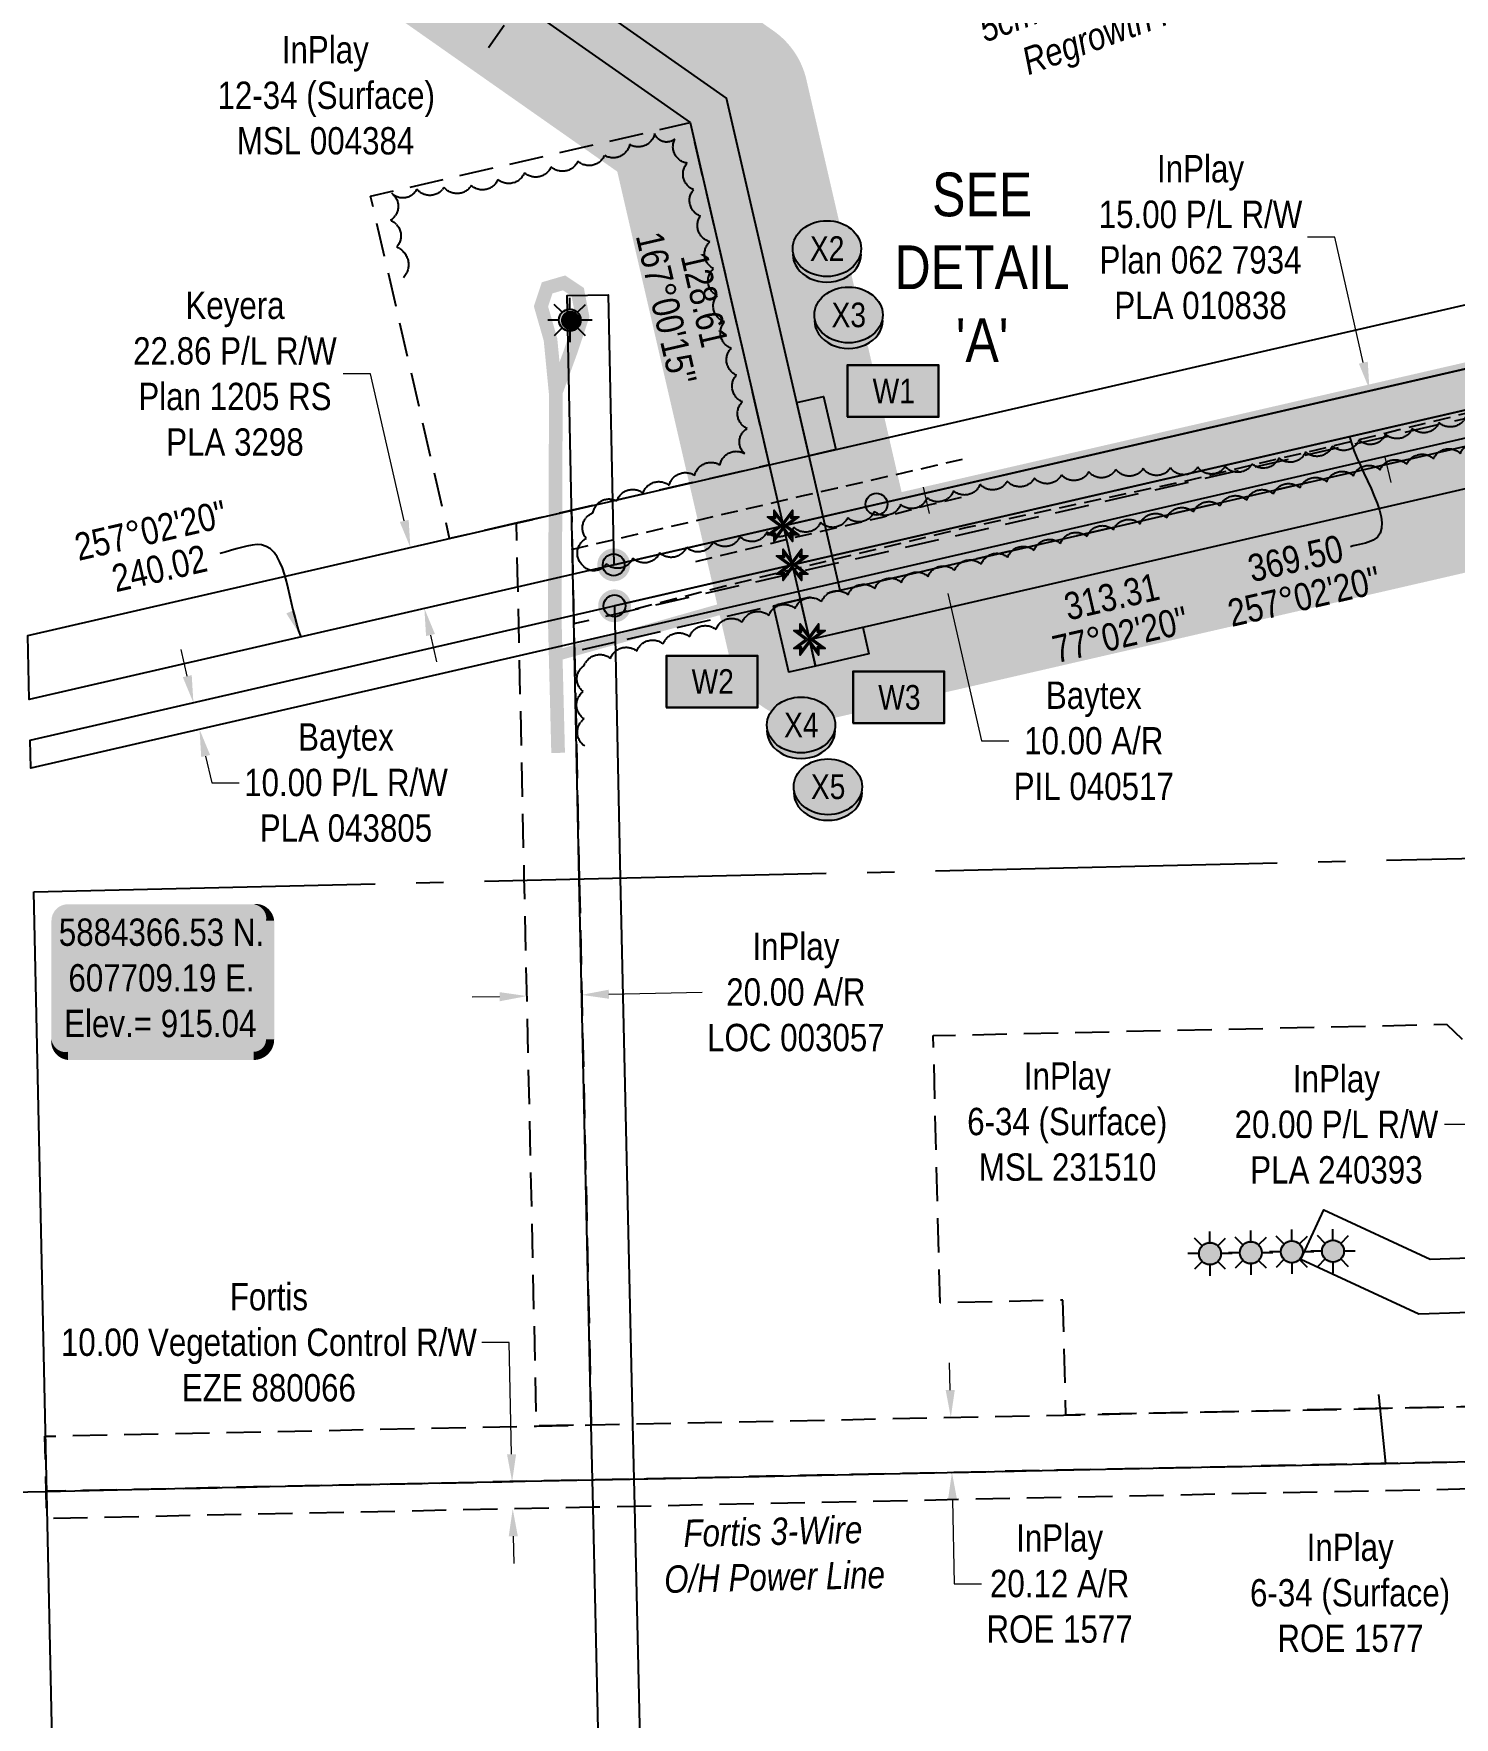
# Model space of a CAD drawing. Extents: x 605914 to 610440, y 5880595 to 5885290.
# Drawn here: x 607729 to 608249, y 5884065 to 5884681 of the extents above; entities that cross this region are included whole.
import ezdxf
from ezdxf.enums import TextEntityAlignment as Align

# ---------------------------------------------------------------- set-up
doc = ezdxf.new("R2010")
doc.units = 0
doc.header["$LTSCALE"] = 5
doc.header["$PDMODE"] = 34
doc.header["$PDSIZE"] = 0.03
for name, pattern in [('0', [1, 1, 0]), ('foc-ACCESSROAD', [3.75, 2.5, -1.25]), ('foc-FLOWLINE', [3.75, 2.5, -1.25]), ('foc-QUARTERLINE', [33, 25, -3, 2, -3]), ('UG_PIPE', [1.875, 1.25, -0.625])]:
    doc.linetypes.add(name, pattern=pattern)
doc.layers.get('Defpoints').update_dxf_attribs({"color": 9})
for name, color, linetype in [('AS-PIPE-UG', 44, 'UG_PIPE'), ('AS-POWER', 104, 'foc-POWER'), ('AS-ROADS', 254, 'Continuous'), ('AS-SYMBOL', 7, 'Continuous'), ('DETAIL-T', 7, 'Continuous'), ('F-AR', 190, 'foc-ACCESSROAD'), ('F-EZE', 190, 'foc-FLOWLINE'), ('F-RW', 190, 'Continuous'), ('F-WS', 190, 'foc-ACCESSROAD'), ('F-WS-S', 8, 'Continuous'), ('L-BD', 7, 'Continuous'), ('L-DETAIL-T', 3, 'Continuous'), ('L-MON', 1, 'Continuous'), ('L-QSEC', 8, 'foc-QUARTERLINE'), ('L-SEC', 7, 'Continuous'), ('P-BUFFER-H 30m', 51, 'Continuous'), ('P-CROSSINGS', 250, 'Continuous'), ('P-PROPOSED', 10, 'Continuous'), ('P-PROPOSED-H', 21, 'Continuous'), ('P-TEMP-H', 41, 'Continuous'), ('P-TEMP_WORKSPACE', 46, 'Continuous'), ('P-TXT', 4, 'Continuous'), ('T-BUSH', 110, '0'), ('T-BUSH-T', 110, 'Continuous')]:
    doc.layers.add(name, color=color, linetype=linetype)
for name, color, linetype, lineweight in [('F-AR-T', 190, 'Continuous', 9), ('F-EZE-T', 190, 'Continuous', 9), ('F-RW-T', 190, 'Continuous', 9), ('F-WS-T', 190, 'Continuous', 9)]:
    doc.layers.add(name, color=color, linetype=linetype, lineweight=lineweight)
doc.layers.add('P-100m WELL BORE BUFFER', color=7, linetype='Continuous', true_color=0xf5ffd6)
doc.styles.add('175L', font='ARIALN.TTF', dxfattribs={"height": 20})
doc.styles.add('80', font='ARIALN.TTF', dxfattribs={"height": 10})
doc.styles.add('80CG', font='ARIALN.TTF', dxfattribs={"height": 10})
doc.styles.add('80L', font='ARIALN.TTF', dxfattribs={"height": 10})
doc.styles.add('80LS', font='ARIALNI.TTF', dxfattribs={"height": 10})
doc.styles.add('Crossing', font='ARIALN.TTF', dxfattribs={"height": 10})
doc.styles.add('foc-LtypeFont', font='ARIALN.TTF', dxfattribs={"height": 7.35})
doc.linetypes.add('foc-POWER', pattern='A,6,-1,["P",foc-LtypeFont,S=0.2,R=0,X=-0.625,Y=-0.75],-1.24,4', length=12.24)
doc.linetypes.add('foc-POWER-NOLINE', pattern='A,0,-4,["P",foc-LtypeFont,S=0.2,R=0,X=-0.625,Y=-0.75],-8.24', length=12.24)
doc.dimstyles.new('Compass 5 000', dxfattribs={"dimscale": 5, "dimtxt": 9, "dimasz": 2, "dimexe": 0.2, "dimexo": 0.0625, "dimgap": 0.5, "dimtad": 0, "dimtih": 1, "dimtoh": 1, "dimzin": 0, "dimdsep": 46, "dimtxsty": '80CG', "dimcen": 0.1, "dimse1": 1, "dimse2": 1, "dimclrd": 256, "dimclrt": 256, "dimaunit": 1, "dimadec": 4, "dimazin": 0, "dimtfac": 0.06, "dimtofl": 0, "dimtmove": 0, "dimatfit": 1, "dimfxl": 0.2, "dimtolj": 1, "dimtzin": 0, "dimlwd": -1, "dimarcsym": 0})

# ---------------------------------------------------------------- blocks, each defined once
blk = doc.blocks.new('*D397')
at = {"layer": 'Defpoints', "color": 0, "transparency": 16777216}
for p in [(607909.75, 5884328.82), (607909.94, 5884320.72), (607929.91, 5884321.17)]:
    blk.add_point(p, dxfattribs=at)
at = {"layer": 'F-AR-T', "transparency": 16777216}
for p, q in [((607899.76, 5884328.6), (607889.76, 5884328.37)), ((607939.73, 5884329.5), (607973.83, 5884330.26))]:
    blk.add_line(p, q, dxfattribs=at)
for points in [[(607899.72, 5884330.26), (607899.79, 5884326.93), (607909.75, 5884328.82)], [(607939.69, 5884331.16), (607939.77, 5884327.83), (607929.73, 5884329.27)]]:
    blk.add_solid(points, dxfattribs=at)
at = {"layer": 'F-AR-T', "transparency": 16777216, "insert": (608008.13, 5884330.26), "char_height": 10, "attachment_point": 5, "style": '80CG'}
blk.add_mtext('\\A1;InPlay\\P20.00 A/R\\PLOC 003057', dxfattribs=at)
blk = doc.blocks.new('*D400')
at = {"layer": 'Defpoints', "color": 0, "transparency": 16777216}
for p in [(608178.91, 5884522.86), (608181.14, 5884513.11), (608061.49, 5884485.79)]:
    blk.add_point(p, dxfattribs=at)
at = {"layer": 'F-AR-T', "transparency": 16777216}
for p, q in [((608057.03, 5884505.3), (608054.81, 5884515.05)), ((608063.71, 5884476.04), (608076.02, 5884422.15)), ((608076.02, 5884422.15), (608086.02, 5884422.15))]:
    blk.add_line(p, q, dxfattribs=at)
for points in [[(608058.66, 5884505.67), (608055.41, 5884504.93), (608059.26, 5884495.55)], [(608065.34, 5884476.41), (608062.09, 5884475.67), (608061.49, 5884485.79)]]:
    blk.add_solid(points, dxfattribs=at)
at = {"layer": 'F-AR-T', "transparency": 16777216, "insert": (608117.11, 5884422.15), "char_height": 10, "attachment_point": 5, "style": '80CG'}
blk.add_mtext('\\A1;Baytex\\P10.00 A/R\\PPIL 040517', dxfattribs=at)
blk = doc.blocks.new('*D414')
at = {"layer": 'Defpoints', "color": 0, "transparency": 16777216}
for p in [(608075.13, 5884174.91), (608065.23, 5884154.57), (608075.55, 5884154.78)]:
    blk.add_point(p, dxfattribs=at)
at = {"layer": 'F-AR-T', "transparency": 16777216}
for p, q in [((608064.6, 5884184.69), (608064.39, 5884194.69)), ((608065.44, 5884144.57), (608066.08, 5884113.86)), ((608066.08, 5884113.86), (608076.08, 5884113.86))]:
    blk.add_line(p, q, dxfattribs=at)
for points in [[(608066.27, 5884184.73), (608062.94, 5884184.66), (608064.81, 5884174.7)], [(608067.1, 5884144.61), (608063.77, 5884144.54), (608065.23, 5884154.57)]]:
    blk.add_solid(points, dxfattribs=at)
at = {"layer": 'F-AR-T', "transparency": 16777216, "insert": (608104.61, 5884113.86), "char_height": 10, "attachment_point": 5, "style": '80CG'}
blk.add_mtext('\\A1;InPlay\\P20.12 A/R\\PROE 1577', dxfattribs=at)
blk = doc.blocks.new('GAS')
h = blk.add_hatch(color=255)
h.dxf.hatch_style = 1
edge = h.paths.add_edge_path()
edge.add_arc((0, 0), 0.9, 0, 360)
for p, q in [((0, 0.81), (0, 1.62)), ((-0.81, 0), (-1.62, 0)), ((-0.57, 0.57), (-1.14, 1.14)), ((0.57, 0.57), (1.14, 1.14)), ((1.62, 0), (0.81, 0)), ((-0.57, -0.57), (-1.14, -1.14)), ((0, -0.81), (0, -1.62)), ((1.14, -1.14), (0.57, -0.57))]:
    blk.add_line(p, q)
blk.add_circle((0, 0), 0.8)
blk = doc.blocks.new('*D434')
at = {"layer": 'Defpoints', "color": 0, "transparency": 16777216}
for p in [(608217.95, 5884550.8), (608124.51, 5884529.45), (608127.85, 5884514.84)]:
    blk.add_point(p, dxfattribs=at)
at = {"layer": 'F-RW-T', "transparency": 16777216}
for p, q in [((608205.25, 5884606.41), (608195.25, 5884606.41)), ((608215.72, 5884560.55), (608205.25, 5884606.41)), ((608223.52, 5884526.44), (608225.74, 5884516.69))]:
    blk.add_line(p, q, dxfattribs=at)
for points in [[(608217.35, 5884560.92), (608214.1, 5884560.18), (608217.95, 5884550.8)], [(608225.14, 5884526.81), (608221.89, 5884526.06), (608221.29, 5884536.18)]]:
    blk.add_solid(points, dxfattribs=at)
at = {"layer": 'F-RW-T', "transparency": 16777216, "insert": (608156.16, 5884606.41), "char_height": 10, "attachment_point": 5, "style": '80CG'}
blk.add_mtext('\\A1;InPlay\\P15.00 P/L R/W\\PPlan 062 7934\\PPLA 010838', dxfattribs=at)
blk = doc.blocks.new('fdia')
at = {"color": 255, "const_width": 1}
blk.add_lwpolyline([(-0.5, 0, 1), (0.5, 0, 1)], format="xyb", close=True, dxfattribs=at)
blk = doc.blocks.new('Fdiaa')
blk.add_blockref('fdia', (0, 0))
blk = doc.blocks.new('fdib')
at = {"color": 1, "const_width": 1.6}
blk.add_lwpolyline([(-0.4, 0, 1), (0.4, 0, 1)], format="xyb", close=True, dxfattribs=at)
at = {"color": 1}
blk.add_circle((0, 0), 0.8, dxfattribs=at)
blk = doc.blocks.new('Fdibb')
blk.add_blockref('fdib', (0, 0))
blk = doc.blocks.new('fdicc')
for name in ['Fdibb', 'Fdiaa']:
    blk.add_blockref(name, (0, 0))
blk = doc.blocks.new('FDI')
blk.add_blockref('fdicc', (0, 0))
blk = doc.blocks.new('STRIA')
blk.add_hatch(color=255).paths.add_polyline_path([(-0.04, 1.52), (-1.47, -0.87), (1.39, -0.87)])
blk = doc.blocks.new('STRIAA')
blk.add_blockref('STRIA', (0, 0))
blk = doc.blocks.new('STRIB')
at = {"color": 1}
blk.add_solid([(-1.12, -0.67), (-0.04, 1.13), (1.04, -0.67)], dxfattribs=at)
blk = doc.blocks.new('STRIBB')
blk.add_blockref('STRIB', (0, 0))
blk = doc.blocks.new('STRICC')
for name in ['STRIAA', 'STRIBB']:
    blk.add_blockref(name, (0, 0))
blk = doc.blocks.new('fdspike')
blk.add_blockref('STRICC', (0, 0))
blk = doc.blocks.new('RISER')
h = blk.add_hatch(color=255)
h.dxf.hatch_style = 1
edge = h.paths.add_edge_path()
edge.add_arc((0, 0), 0.7, 0, 360)
blk.add_hatch(color=13).paths.add_polyline_path([(0.58, -0.15), (-0.58, -0.15, 0.774597)])
at = {"color": 13}
blk.add_line((-0.58, -0.15), (0.58, -0.15), dxfattribs=at)
blk.add_circle((0, 0), 0.6, dxfattribs=at)
blk = doc.blocks.new('TEMP')
h = blk.add_hatch(color=255)
h.dxf.hatch_style = 1
h.paths.add_polyline_path([(0, 0.25), (-0.67, 1.15), (-0.67, 0.67), (-1.15, 0.67), (-0.25, 0), (-1.15, -0.67), (-0.67, -0.67), (-0.67, -1.15), (0, -0.25), (0.67, -1.15), (0.67, -0.67), (1.15, -0.67), (0.25, 0), (1.15, 0.67), (0.67, 0.67), (0.67, 1.15)])
h.paths.add_polyline_path([(0.57, 0.85), (0.57, 0.57), (0.85, 0.57), (0.08, 0), (0.85, -0.57), (0.57, -0.57), (0.57, -0.85), (0, -0.08), (-0.57, -0.85), (-0.57, -0.57), (-0.85, -0.57), (-0.08, 0), (-0.85, 0.57), (-0.57, 0.57), (-0.57, 0.85), (0, 0.08)], flags=16)
h = blk.add_hatch(color=1)
h.dxf.hatch_style = 1
h.paths.add_polyline_path([(0, 0.08), (-0.57, 0.85), (-0.57, 0.57), (-0.85, 0.57), (-0.08, 0), (-0.85, -0.57), (-0.57, -0.57), (-0.57, -0.85), (0, -0.08), (0.57, -0.85), (0.57, -0.57), (0.85, -0.57), (0.08, 0), (0.85, 0.57), (0.57, 0.57), (0.57, 0.85)])
at = {"color": 1}
for p, q in [((-0.08, 0), (0.08, 0)), ((0, 0.08), (0, -0.08))]:
    blk.add_line(p, q, dxfattribs=at)
at = {"color": 255, "flags": 128}
blk.add_lwpolyline([(-0.25, 0), (-1.15, 0.67), (-0.67, 0.67), (-0.67, 1.15), (0, 0.25), (0.67, 1.15), (0.67, 0.67), (1.15, 0.67), (0.25, 0), (1.15, -0.67), (0.67, -0.67), (0.67, -1.15), (0, -0.25), (-0.67, -1.15), (-0.67, -0.67), (-1.15, -0.67)], close=True, dxfattribs=at)
at = {"color": 1, "flags": 128}
blk.add_lwpolyline([(-0.08, 0), (-0.85, 0.57), (-0.57, 0.57), (-0.57, 0.85), (0, 0.08), (0.57, 0.85), (0.57, 0.57), (0.85, 0.57), (0.08, 0), (0.85, -0.57), (0.57, -0.57), (0.57, -0.85), (0, -0.08), (-0.57, -0.85), (-0.57, -0.57), (-0.85, -0.57)], close=True, dxfattribs=at)
blk = doc.blocks.new('*D464')
at = {"layer": 'Defpoints', "color": 0, "transparency": 16777216}
for p in [(607867.1, 5884492.91), (607797.18, 5884476.82), (607802.3, 5884454.55)]:
    blk.add_point(p, dxfattribs=at)
at = {"layer": 'F-RW-T', "transparency": 16777216}
for p, q in [((607852.47, 5884556.44), (607842.47, 5884556.44)), ((607864.85, 5884502.65), (607852.47, 5884556.44)), ((607874.46, 5884460.89), (607876.71, 5884451.15))]:
    blk.add_line(p, q, dxfattribs=at)
for points in [[(607866.48, 5884503.03), (607863.23, 5884502.28), (607867.1, 5884492.91)], [(607876.09, 5884461.27), (607872.84, 5884460.52), (607872.22, 5884470.64)]]:
    blk.add_solid(points, dxfattribs=at)
at = {"layer": 'F-RW-T', "transparency": 16777216, "insert": (607802.93, 5884556.44), "char_height": 10, "attachment_point": 5, "style": '80CG'}
blk.add_mtext('\\A1;Keyera\\P22.86 P/L R/W\\PPlan 1205 RS\\PPLA 3298', dxfattribs=at)
blk = doc.blocks.new('Temp_Area_Small_Pink')
at = {"true_color": 0xff8aff}
h = blk.add_hatch(color=211, dxfattribs=at)
h.dxf.hatch_style = 1
h.paths.add_polyline_path([(-16.83, -9.44), (16.33, -9.44), (16.33, 9.05), (-16.83, 9.05)])
at = {"color": 250}
for points in [[(-17.03, -9.64), (16.53, -9.64), (16.53, 9.25), (-17.03, 9.25)], [(-16.93, -9.54), (16.43, -9.54), (16.43, 9.15), (-16.93, 9.15)]]:
    blk.add_lwpolyline(points, close=True, dxfattribs=at)
at = {"color": 250, "style": '80L'}
blk.add_attdef('TEMPORARY', text='', height=9, dxfattribs=at).set_placement((0, -0.15), align=Align.MIDDLE_CENTER)
blk = doc.blocks.new('*D477')
at = {"layer": 'Defpoints', "color": 0, "transparency": 16777216}
for p in [(608309.56, 5884234.82), (608256.95, 5884233.17), (608310.19, 5884214.82)]:
    blk.add_point(p, dxfattribs=at)
at = {"layer": 'F-RW-T', "transparency": 16777216}
for p, q in [((608255.42, 5884281.86), (608245.42, 5884281.86)), ((608256.63, 5884243.16), (608255.42, 5884281.86)), ((608257.89, 5884203.17), (608258.2, 5884193.18))]:
    blk.add_line(p, q, dxfattribs=at)
for points in [[(608258.3, 5884243.21), (608254.97, 5884243.11), (608256.95, 5884233.17)], [(608259.55, 5884203.22), (608256.22, 5884203.12), (608257.57, 5884213.17)]]:
    blk.add_solid(points, dxfattribs=at)
at = {"layer": 'F-RW-T', "transparency": 16777216, "insert": (608205.88, 5884281.86), "char_height": 10, "attachment_point": 5, "style": '80CG'}
blk.add_mtext('\\A1;InPlay\\P20.00 P/L R/W\\PPLA 240393', dxfattribs=at)
blk = doc.blocks.new('xing2')
h = blk.add_hatch(color=50)
h.dxf.hatch_style = 1
edge = h.paths.add_edge_path()
edge.add_ellipse((0, 0), major_axis=(-12.5, 0), ratio=0.816297, start_angle=0, end_angle=360)
h = blk.add_hatch(color=250)
h.dxf.hatch_style = 1
edge = h.paths.add_edge_path()
edge.add_ellipse((0, -2.05), major_axis=(-12.5, 0), ratio=0.816297, start_angle=0, end_angle=180)
edge.add_line((12.5, -2.05), (12.5, 0))
edge.add_ellipse((0, 0), major_axis=(-12.5, 0), ratio=0.816297, start_angle=0, end_angle=180, ccw=False)
edge.add_line((-12.5, 0), (-12.5, -2.05))
at = {"color": 250}
blk.add_ellipse((0, 0), major_axis=(-12.5, 0), ratio=0.816297, dxfattribs=at)
blk.add_ellipse((0, -2.05), major_axis=(-12.5, 0), ratio=0.816297, start_param=0, end_param=3.141593, dxfattribs=at)
at = {"color": 250, "style": 'Crossing'}
blk.add_attdef('CROSSING', text='', height=9, dxfattribs=at).set_placement((0.09, 0.02), align=Align.MIDDLE_CENTER)
at = {"color": 250, "style": 'Crossing', "flags": 1}
for tag, p in [('OWNER', (0.09, -12.49)), ('DESCRIPTION', (0.09, -25.77)), ('LOCATION', (0.09, -39.3)), ('DWG_REF', (0.09, -52.84))]:
    blk.add_attdef(tag, text='', height=9, dxfattribs=at).set_placement(p, align=Align.MIDDLE_CENTER)
blk = doc.blocks.new('*D501')
at = {"layer": 'Defpoints', "color": 0, "transparency": 16777216}
for p in [(607915.79, 5884704.33), (607915.98, 5884704.2), (607907.37, 5884691.92)]:
    blk.add_point(p, dxfattribs=at)
at = {"layer": 'P-TXT', "transparency": 16777216}
for p, q in [((607921.53, 5884712.51), (607927.28, 5884720.7)), ((607927.28, 5884720.7), (607937.28, 5884720.7)), ((607901.44, 5884683.87), (607895.69, 5884675.68))]:
    blk.add_line(p, q, dxfattribs=at)
for points in [[(607920.17, 5884713.47), (607922.9, 5884711.56), (607915.79, 5884704.33)], [(607900.07, 5884684.82), (607902.8, 5884682.91), (607907.18, 5884692.05)]]:
    blk.add_solid(points, dxfattribs=at)
at = {"layer": 'P-TXT', "transparency": 16777216, "insert": (607953.22, 5884720.7), "char_height": 10, "attachment_point": 5, "style": '80CG'}
blk.add_mtext('\\A1;15.00', dxfattribs=at)
blk = doc.blocks.new('*D505')
at = {"layer": 'Defpoints', "color": 0, "transparency": 16777216}
for p in [(607786.61, 5884435.86), (607788.86, 5884426.12), (607789.97, 5884426.38)]:
    blk.add_point(p, dxfattribs=at)
at = {"layer": 'F-RW-T', "transparency": 16777216}
for p, q in [((607785.48, 5884445.87), (607783.24, 5884455.61)), ((607792.21, 5884416.63), (607794.45, 5884406.89)), ((607794.45, 5884406.89), (607804.45, 5884406.89))]:
    blk.add_line(p, q, dxfattribs=at)
for points in [[(607787.11, 5884446.24), (607783.86, 5884445.49), (607787.73, 5884436.12)], [(607793.84, 5884417.01), (607790.59, 5884416.26), (607789.97, 5884426.38)]]:
    blk.add_solid(points, dxfattribs=at)
at = {"layer": 'F-RW-T', "transparency": 16777216, "insert": (607843.54, 5884406.89), "char_height": 10, "attachment_point": 5, "style": '80CG'}
blk.add_mtext('\\A1;Baytex\\P10.00 P/L R/W\\PPLA 043805', dxfattribs=at)
blk = doc.blocks.new('*U511')
h = blk.add_hatch(color=254)
edge = h.paths.add_edge_path()
edge.add_line((-34, -28.5), (34, -28.5))
edge.add_arc((34, -22.5), 6, 270, 360)
edge.add_line((40, -22.5), (40, 21))
edge.add_arc((34, 21), 6, 0, 90)
edge.add_line((34, 27), (-34, 27))
edge.add_arc((-34, 21), 6, 90, 180)
edge.add_line((-40, 21), (-40, -22.5))
edge.add_arc((-34, -22.5), 6, 180, 270)
at = {"color": 1, "flags": 128}
blk.add_lwpolyline([(-34, -28.5, 3, 3, 0), (34, -28.5, 3, 3, 0.414214), (40, -22.5, 3, 3, 0), (40, 21, 3, 0, 0.414214), (34, 27, 0, 0, 0), (-34, 27, 0, 0, 0.414214), (-40, 21, 0, 0, 0), (-40, -22.5, 0, 3, 0.414214)], format="xyseb", close=True, dxfattribs=at)
blk.add_lwpolyline([(-37.03, -15.35, 0, 10, 0), (0, 0, 5, 5, 0)], format="xyseb", dxfattribs=at)
at = {"color": 1, "style": '80'}
blk.add_attdef('ENTER_TEXT_001', (-36.68, -4.99), '', height=10, dxfattribs=at)
blk = doc.blocks.new('*D519')
at = {"layer": 'Defpoints', "color": 0, "transparency": 16777216}
for p in [(607846.13, 5884150.01), (607904.54, 5884141.22), (607846.34, 5884140.01)]:
    blk.add_point(p, dxfattribs=at)
at = {"layer": 'F-EZE-T', "transparency": 16777216}
for p, q in [((607903.27, 5884202.13), (607893.27, 5884202.13)), ((607904.12, 5884161.22), (607903.27, 5884202.13)), ((607904.75, 5884131.22), (607904.95, 5884121.22))]:
    blk.add_line(p, q, dxfattribs=at)
for points in [[(607905.79, 5884161.25), (607902.46, 5884161.18), (607904.33, 5884151.22)], [(607906.41, 5884131.25), (607903.08, 5884131.18), (607904.54, 5884141.22)]]:
    blk.add_solid(points, dxfattribs=at)
at = {"layer": 'F-EZE-T', "transparency": 16777216, "insert": (607815.34, 5884202.13), "char_height": 10, "attachment_point": 5, "style": '80CG'}
blk.add_mtext('\\A1;Fortis\\P10.00 Vegetation Control R/W\\PEZE 880066', dxfattribs=at)

msp = doc.modelspace()

# ---------------------------------------------------------------- hatches: boundary and pattern name
at = {"layer": 'P-BUFFER-H 30m'}
h = msp.add_hatch(color=256, dxfattribs=at)
h.dxf.hatch_style = 1
edge = h.paths.add_edge_path()
edge.add_line((607719.745, 5884786.916), (607942.804, 5884630.43))
edge.add_line((607942.804, 5884630.43), (607983.862, 5884452.525))
edge.add_arc((608013.082, 5884459.269), 29.988, 192.995552, 282.961592)
edge.add_line((608019.809, 5884430.045), (608321.904, 5884499.575))
edge.add_line((608321.904, 5884499.575), (608362.729, 5884500.162))
edge.add_line((608362.729, 5884500.162), (608365.158, 5884330.982))
edge.add_arc((608395.143, 5884331.412), 29.988, 180.822557, 194.647936)
edge.add_line((608366.129, 5884323.829), (608389.373, 5884234.9))
edge.add_line((608389.373, 5884234.9), (608389.883, 5884210.703))
edge.add_arc((608419.864, 5884211.334), 29.988, 181.207228, 271.2423)
edge.add_line((608420.514, 5884181.353), (608916.907, 5884192.118))
edge.add_arc((608916.257, 5884222.099), 29.988, 271.2423, 312.846779)
edge.add_line((608936.65, 5884200.113), (609012.826, 5884270.768))
edge.add_line((609012.826, 5884270.768), (609110.054, 5884272.955))
edge.add_arc((609109.38, 5884302.935), 29.988, 271.288353, 361.287241)
edge.add_line((609139.36, 5884303.609), (609139.024, 5884318.599))
edge.add_arc((609109.043, 5884317.925), 29.988, 1.287241, 91.288353)
edge.add_line((609108.369, 5884347.906), (608994.076, 5884345.335))
edge.add_arc((608994.751, 5884315.355), 29.988, 91.288353, 132.846779)
edge.add_line((608974.358, 5884337.341), (608898.197, 5884266.7))
edge.add_line((608898.197, 5884266.7), (608461.028, 5884257.22))
edge.add_line((608461.028, 5884257.22), (608440.042, 5884337.511))
edge.add_line((608440.042, 5884337.511), (608437.045, 5884546.215))
edge.add_arc((608407.06, 5884545.785), 29.988, 0.822557, 90.822557)
edge.add_line((608406.63, 5884575.77), (608316.045, 5884574.469))
edge.add_arc((608316.475, 5884544.484), 29.988, 90.822557, 102.961592)
edge.add_line((608309.749, 5884573.708), (608046.803, 5884513.188))
edge.add_line((608046.803, 5884513.188), (608011.976, 5884664.093))
edge.add_arc((607982.756, 5884657.349), 29.988, 12.995552, 54.948623)
edge.add_line((607999.979, 5884681.898), (607735.698, 5884867.303))
edge.add_line((607735.698, 5884867.303), (607717.629, 5884879.979))
edge.add_line((607717.629, 5884879.979), (607719.745, 5884786.916))
at = {"layer": 'P-PROPOSED-H'}
h = msp.add_hatch(color=256, dxfattribs=at)
h.dxf.hatch_style = 1
h.paths.add_polyline_path([(607718.899, 5884824.141), (607969.439, 5884648.376), (608013.082, 5884459.269), (608318.285, 5884529.515), (608392.283, 5884530.577), (608395.143, 5884331.412), (608419.28, 5884239.064), (608419.864, 5884211.334), (608916.257, 5884222.099), (609000.776, 5884300.493), (609109.38, 5884302.935), (609109.043, 5884317.925), (608994.751, 5884315.355), (608910.237, 5884236.966), (608434.539, 5884226.65), (608434.233, 5884241.147), (608410.109, 5884333.445), (608407.06, 5884545.785), (608316.475, 5884544.484), (608024.323, 5884477.242), (607982.756, 5884657.349), (607718.475, 5884842.754)])
at = {"layer": 'P-TEMP-H'}
h = msp.add_hatch(color=256, dxfattribs=at)
h.dxf.hatch_style = 1
h.paths.add_polyline_path([(608022.7, 5884528.724), (608012.96, 5884526.476), (608008.464, 5884545.956), (608018.204, 5884548.203)])
h = msp.add_hatch(color=256, dxfattribs=at)
h.dxf.hatch_style = 1
h.paths.add_polyline_path([(607999.971, 5884471.634), (608009.712, 5884473.879), (608015.325, 5884449.527), (608005.584, 5884447.282)])
h = msp.add_hatch(color=256, dxfattribs=at)
h.dxf.hatch_style = 1
h.paths.add_polyline_path([(608015.325, 5884449.527), (608013.082, 5884459.269), (608032.565, 5884463.753), (608034.807, 5884454.011)])

# ---------------------------------------------------------------- linework, layer by layer
at = {"layer": 'AS-PIPE-UG', "flags": 128}
for points in [[(608293.246, 5884550.642), (608264.381, 5884544.687), (608213.231, 5884532.097), (608149.874, 5884516.997), (608070.211, 5884500.062), (607997.355, 5884482.532), (607957.026, 5884472.352), (607943.736, 5884468.907)], [(607926.071, 5884492.238), (607946.278, 5884496.901), (607978.873, 5884504.503), (608000.064, 5884509.359), (608011.348, 5884512.06), (608023.353, 5884514.755), (608059.423, 5884522.984), (608069.083, 5884525.268)], [(607971.484, 5884487.768), (607988.61, 5884491.895), (608007.164, 5884496.477), (608026.547, 5884500.974), (608039.193, 5884503.904), (608057.288, 5884508.607), (608071.362, 5884511.961)]]:
    msp.add_lwpolyline(points, dxfattribs=at)
at = {"layer": 'AS-POWER', "flags": 128}
msp.add_lwpolyline([(608223.894, 5884157.874), (608221.382, 5884183.042)], dxfattribs=at)
at = {"layer": 'AS-POWER', "linetype": 'foc-POWER-NOLINE', "flags": 128}
msp.add_lwpolyline([(607614.54, 5884144.966), (607699.142, 5884146.851), (607713.754, 5884147.173), (607733.858, 5884147.617), (607780.956, 5884148.658), (607855.985, 5884150.216), (607915.074, 5884151.444), (607960.464, 5884152.387), (608057.639, 5884154.411), (608150.404, 5884156.343), (608223.894, 5884157.874), (608255.434, 5884158.531)], dxfattribs=at)
at = {"layer": 'AS-ROADS', "flags": 128}
for points, const_width in [([(607920.493, 5884550.186), (607925.804, 5884564.79), (607930.039, 5884577.422), (607928.315, 5884586.395), (607923.327, 5884589.723), (607917.151, 5884587.917), (607914.879, 5884581.123), (607918.362, 5884569.005), (607920.287, 5884549.168), (607920.216, 5884510.269), (607919.907, 5884467.133), (607921.157, 5884417.786)], 4.998), ([(608281.692, 5884541.584), (608267.237, 5884538.247), (608219.34, 5884527.511), (608168.986, 5884516.095), (608119.975, 5884504.407), (608073.545, 5884492.745), (608027.109, 5884481.776), (607985.718, 5884471.811), (607920.371, 5884453.328)], 3.998)]:
    msp.add_lwpolyline(points, dxfattribs=dict(at, const_width=const_width))
at = {"layer": 'F-AR', "flags": 128}
msp.add_lwpolyline([(607928.895, 5884371.628), (607933.28, 5884171.958), (607913.286, 5884171.541), (607908.781, 5884372.189), (607906.986, 5884454.657), (607906.765, 5884464.826), (607906.443, 5884479.62), (607905.944, 5884501.847), (607926.08, 5884506.481), (607928.895, 5884371.628)], close=True, dxfattribs=at)
at = {"layer": 'F-EZE', "flags": 128}
msp.add_lwpolyline([(608282.37, 5884159.094), (608282.62, 5884149.091), (608267.623, 5884148.779), (607949.109, 5884142.143), (607933.96, 5884141.828), (607734.08, 5884137.676), (607733.856, 5884147.679), (607933.735, 5884151.831), (607948.881, 5884152.146), (608267.372, 5884158.78), (608282.37, 5884159.094)], close=True, dxfattribs=at)
at = {"layer": 'F-RW'}
for points in [[(608627.587, 5884644.478), (607727.692, 5884437.376), (607727.162, 5884460.702), (608627.058, 5884667.804)], [(607940.808, 5883838.423), (607933.96, 5884141.829), (607933.735, 5884151.831), (607933.28, 5884171.958), (607928.895, 5884371.628), (607924.44, 5884585.051), (607939.431, 5884585.371), (607941.493, 5884486.58), (608528.122, 5884621.587), (608627.59, 5884644.361)], [(608628.59, 5884600.294), (608612.502, 5884615.218), (608606.6, 5884613.87), (608528.693, 5884596.406), (608381.826, 5884562.603), (607728.265, 5884412.178), (607728.033, 5884422.382), (608366.733, 5884569.386), (608381.679, 5884572.826), (608528.462, 5884606.61), (608621.334, 5884627.495), (608628.116, 5884621.204)], [(608621.334, 5884627.495), (608528.462, 5884606.61), (607941.806, 5884471.584), (607943.885, 5884371.977), (607948.423, 5884172.271), (607948.881, 5884152.146), (607949.109, 5884142.144), (607957.242, 5883784.676)]]:
    msp.add_lwpolyline(points, dxfattribs=at)
msp.add_lwpolyline([(609109.38, 5884302.935), (609109.829, 5884282.948), (609008.809, 5884280.676), (608924.284, 5884202.276), (608395.35, 5884190.806), (608388.145, 5884190.65), (608356.594, 5884216.274), (608280.999, 5884213.901), (608266.002, 5884213.431), (608236.08, 5884212.492), (608192.86, 5884232.415), (608201.233, 5884250.578), (608240.146, 5884232.641), (608265.501, 5884233.436), (608280.499, 5884233.906), (608363.437, 5884236.509), (608392.406, 5884212.914), (608394.944, 5884210.794), (608916.257, 5884222.099), (609000.776, 5884300.493), (609109.38, 5884302.935)], close=True, dxfattribs=at)
at = {"layer": 'F-WS', "flags": 128}
for points in [[(607906.228, 5884501.912), (607881.452, 5884496.21), (607852.55, 5884621.442), (607969.439, 5884648.376), (607998.348, 5884523.113), (607906.228, 5884501.912)], [(607942.083, 5884458.313), (607927.157, 5884454.878), (607926.944, 5884465.086), (607941.87, 5884468.522), (608294.751, 5884549.741), (608294.078, 5884552.664), (608313.561, 5884557.148), (608316.475, 5884544.484), (607942.083, 5884458.313)], [(608266.002, 5884213.431), (608266.868, 5884178.906), (608106.915, 5884175.572), (608105.838, 5884217.581), (608060.859, 5884216.597), (608058.4, 5884314.387), (608246.15, 5884318.491), (608295.651, 5884271.713), (608265.344, 5884239.714), (608265.501, 5884233.436), (608266.002, 5884213.431)], [(608395.512, 5884180.811), (608938.325, 5884192.591), (609111.775, 5884196.344), (609342.68, 5884201.351), (609343.078, 5884184.051), (609112.172, 5884178.667), (609092.187, 5884178.131), (608538.485, 5884165.096), (608413.138, 5884162.143), (608408.68, 5884162.038), (608403.136, 5884161.907), (608395.914, 5884161.731), (608396.666, 5884126.065), (608344.71, 5884125.751), (608345.942, 5884076.43), (608350.773, 5883882.902), (608351.424, 5883856.852), (608352.875, 5883798.72), (608353.252, 5883783.632), (608353.778, 5883762.567), (608358.113, 5883588.927), (608358.36, 5883579.023), (608348.296, 5883578.813), (608348.049, 5883588.715), (608346.691, 5883643.134), (608343.911, 5883754.46), (608343.697, 5883763.077), (608343.16, 5883784.545), (608342.784, 5883799.633), (608340.692, 5883883.416), (608337.294, 5884019.483), (608334.648, 5884125.499), (608332.577, 5884125.452), (608314.964, 5884124.946), (608293.035, 5884124.562), (608283.239, 5884124.341), (608282.62, 5884149.091), (608282.37, 5884159.094), (608267.372, 5884158.78), (607948.881, 5884152.146), (607933.735, 5884151.831), (607733.856, 5884147.679), (607733.405, 5884167.804), (607913.286, 5884171.541), (607933.28, 5884171.958), (607948.423, 5884172.271), (608266.868, 5884178.905), (608281.867, 5884179.218), (608280.999, 5884213.901), (608280.499, 5884233.906), (608363.437, 5884236.509), (608391.795, 5884237.399), (608393.845, 5884237.555), (608394.358, 5884235.594), (608394.564, 5884225.783), (608395.512, 5884180.811)]]:
    msp.add_lwpolyline(points, close=True, dxfattribs=at)
at = {"layer": 'L-QSEC'}
msp.add_line((607729.293, 5884366.99), (608498.738, 5884384.871), dxfattribs=at)
at = {"layer": 'L-SEC'}
msp.add_line((607746.919, 5883564.059), (607729.293, 5884366.989), dxfattribs=at)
at = {"layer": 'P-PROPOSED', "flags": 128}
msp.add_lwpolyline([(607718.899, 5884824.141), (607969.439, 5884648.376), (608013.082, 5884459.269), (608318.285, 5884529.515), (608392.283, 5884530.577), (608395.143, 5884331.412), (608419.28, 5884239.064), (608419.864, 5884211.334), (608916.257, 5884222.099), (609000.776, 5884300.493), (609109.38, 5884302.935), (609109.043, 5884317.925), (608994.751, 5884315.355), (608910.237, 5884236.966), (608434.539, 5884226.65), (608434.233, 5884241.147), (608410.109, 5884333.445), (608407.06, 5884545.785), (608316.475, 5884544.484), (608024.323, 5884477.242), (607982.756, 5884657.349), (607718.475, 5884842.754)], close=True, dxfattribs=at)
at = {"layer": 'P-TEMP_WORKSPACE'}
for points in [[(608022.7, 5884528.724), (608012.96, 5884526.476), (608008.464, 5884545.956), (608018.204, 5884548.203)], [(607999.971, 5884471.634), (608009.712, 5884473.879), (608015.325, 5884449.527), (608005.584, 5884447.282)], [(608015.325, 5884449.527), (608013.082, 5884459.269), (608032.565, 5884463.753), (608034.807, 5884454.011)]]:
    msp.add_lwpolyline(points, close=True, dxfattribs=at)
at = {"layer": 'T-BUSH', "flags": 128}
msp.add_lwpolyline([(607930.952, 5884420.219, -0.5205671), (607930.647, 5884430.21, -0.5205671), (607930.342, 5884440.201, -0.5205671), (607930.678, 5884449.719, -0.5205671), (607940.318, 5884452.363, -0.5205671), (607949.958, 5884455.007, -0.5205671), (607959.598, 5884457.652, -0.5205671), (607969.238, 5884460.296, -0.5205671), (607978.878, 5884462.94, -0.5205671), (607988.518, 5884465.584, -0.5205671), (607998.192, 5884468.1, -0.5205671), (608007.866, 5884470.615, -0.5205671), (608017.54, 5884473.131, -0.5205671), (608027.215, 5884475.647, -0.5205671), (608036.947, 5884477.924, -0.5205671), (608046.694, 5884480.141, -0.5205671), (608056.441, 5884482.359, -0.5205671), (608066.188, 5884484.577, -0.5205671), (608075.932, 5884486.806, -0.5205671), (608085.599, 5884489.351, -0.5205671), (608095.265, 5884491.896, -0.5205671), (608104.932, 5884494.441, -0.5205671), (608114.599, 5884496.986, -0.5205671), (608124.291, 5884499.423, -0.5205671), (608134.048, 5884501.595, -0.5205671), (608143.806, 5884503.767, -0.5205671), (608153.563, 5884505.939, -0.5205671), (608163.32, 5884508.111, -0.5205671), (608173.075, 5884510.295, -0.5205671), (608182.821, 5884512.515, -0.5205671), (608192.567, 5884514.735, -0.5205671), (608202.314, 5884516.955, -0.5205671), (608212.06, 5884519.175, -0.5205671), (608221.812, 5884521.368, -0.5205671), (608231.606, 5884523.368, -0.5205671), (608241.4, 5884525.367, -0.5205671), (608251.194, 5884527.366, -0.5205671), (608260.988, 5884529.365, -0.5205671), (608270.809, 5884531.162, -0.5205671), (608280.704, 5884532.583, -0.5205671), (608290.598, 5884534.004, -0.5205671), (608300.493, 5884535.425, -0.5205671), (608308.511, 5884540.851, -0.5205671), (608315.936, 5884547.544, -0.5205671), (608313.754, 5884556.846, -0.5205671), (608308.516, 5884564.463, -0.5205671), (608299.539, 5884568.859, -0.5205671), (608289.849, 5884567.155, -0.5205671), (608280.1, 5884564.944, -0.5205671), (608277.13, 5884556.134, -0.5205671), (608270.666, 5884548.733, -0.5205671), (608262.936, 5884542.89, -0.5205671), (608253.171, 5884540.755, -0.5205671), (608243.406, 5884538.62, -0.5205671), (608233.64, 5884536.486, -0.5205671), (608223.875, 5884534.351, -0.5205671), (608214.113, 5884532.201, -0.5205671), (608204.354, 5884530.035, -0.5205671), (608194.596, 5884527.869, -0.5205671), (608184.837, 5884525.704, -0.5205671), (608175.078, 5884523.538, -0.5205671), (608165.178, 5884522.531, -0.5205671), (608155.185, 5884522.275, -0.5205671), (608145.192, 5884522.02, -0.5205671), (608135.2, 5884521.764, -0.5205671), (608125.207, 5884521.508, -0.5205671), (608115.26, 5884520.593, -0.5205671), (608105.329, 5884519.457, -0.5205671), (608095.398, 5884518.32, -0.5205671), (608085.467, 5884517.184, -0.5205671), (608075.535, 5884516.048, -0.5205671), (608065.846, 5884513.604, -0.5205671), (608056.166, 5884511.112, -0.5205671), (608046.485, 5884508.62, -0.5205671), (608036.805, 5884506.128, -0.5205671), (608027.087, 5884503.81, -0.5205671), (608017.243, 5884502.073, -0.5205671), (608007.399, 5884500.337, -0.5205671), (607997.555, 5884498.601, -0.5205671), (607987.711, 5884496.865, -0.5205671), (607977.893, 5884494.986, -0.5205671), (607968.1, 5884492.985, -0.5205671), (607958.306, 5884490.984, -0.5205671), (607948.513, 5884488.983, -0.5205671), (607938.719, 5884486.982, -0.5205671), (607930.17, 5884486.319, -0.5205671), (607931.461, 5884496.231, -0.5205671), (607933.911, 5884505.575, -0.5205671), (607942.65, 5884509.958, -0.5205671), (607952.212, 5884512.863, -0.5205671), (607961.801, 5884515.681, -0.5205671), (607971.122, 5884519.29, -0.5205671), (607980.362, 5884523.093, -0.5205671), (607989.442, 5884527.274, -0.5205671), (607990.329, 5884536.42, -0.5205671), (607988.552, 5884546.228, -0.5205671), (607986.384, 5884555.986, -0.5205671), (607984.453, 5884565.794, -0.5205671), (607982.013, 5884575.479, -0.5205671), (607979.279, 5884585.094, -0.5205671), (607977.967, 5884594.955, -0.5205671), (607976.702, 5884604.799, -0.5205671), (607973.187, 5884614.157, -0.5205671), (607970.707, 5884623.832, -0.5205671), (607968.368, 5884633.55, -0.5205671), (607963.867, 5884642.318, -0.5205671), (607956.462, 5884644.358, -0.5205671), (607947.298, 5884640.366, -0.5205671), (607938.134, 5884636.374, -0.5205671), (607928.364, 5884634.262, -0.5205671), (607918.592, 5884632.159, -0.5205671), (607908.825, 5884630.036, -0.5205671), (607899.142, 5884627.554, -0.5205671), (607889.416, 5884625.34, -0.5205671), (607879.442, 5884624.675, -0.5205671), (607869.468, 5884624.01, -0.5205671), (607860.297, 5884622.489, -0.5205671), (607859.857, 5884612.617, -0.5205671), (607862.05, 5884602.864, -0.5205671), (607864.584, 5884591.592, -0.5205671)], format="xyb", dxfattribs=at)

# ---------------------------------------------------------------- block references
at = {"layer": 'AS-SYMBOL', "xscale": 4.999999999999987, "yscale": 4.999999999999987, "zscale": 4.999999999999987}
msp.add_blockref('RISER', (607925.707, 5884575.986), dxfattribs=at)
at = {"layer": 'DETAIL-T'}
ref = msp.add_blockref('*U511', (607775.792, 5884335.434), dxfattribs=dict(at, xscale=0.99960113, yscale=0.99960113, zscale=0.99960113))
ref.add_attrib('ENTER_TEXT_001', '5884366.53 N.', (607738.487, 5884347.202), dxfattribs={"layer": '0', "color": 1, "height": 9.99601, "style": '80'})
ref.add_attrib('ENTER_TEXT_002', '607709.19 E.', (607742.009, 5884330.501), dxfattribs={"layer": '0', "color": 1, "height": 9.99601, "style": '80'})
ref.add_attrib('ENTER_TEXT_003', 'Elev.= 915.04', (607740.441, 5884313.8), dxfattribs={"layer": '0', "color": 1, "height": 9.99601, "style": '80'})
at = {"layer": 'F-WS-S', "color": 3, "xscale": 4.999999999999928, "yscale": 4.999999999999928, "zscale": 4.999999999999928}
for p in [(607925.447, 5884576.106), (608159.615, 5884234.608), (608174.546, 5884234.945), (608189.543, 5884235.283), (608204.61, 5884235.512)]:
    msp.add_blockref('GAS', p, dxfattribs=at)
at = {"layer": 'L-MON', "xscale": 4.999999999999987, "yscale": 4.999999999999987, "zscale": 4.999999999999987}
for name, p in [('fdspike', (607969.439, 5884648.376)), ('fdspike', (607998.342, 5884523.139)), ('TEMP', (608003.487, 5884500.847)), ('FDI', (607941.493, 5884486.58)), ('TEMP', (608006.788, 5884486.541)), ('FDI', (607941.806, 5884471.584)), ('TEMP', (608013.082, 5884459.269))]:
    msp.add_blockref(name, p, dxfattribs=at)
at = {"layer": 'L-MON', "color": 3, "xscale": 4.998005649999997, "yscale": 4.998005649999997, "zscale": 4.998005649999997}
msp.add_blockref('FDI', (608037.603, 5884508.75), dxfattribs=at)
at = {"layer": 'P-100m WELL BORE BUFFER', "xscale": 0.99960113, "yscale": 0.99960113, "zscale": 0.99960113}
for p, values in [((608043.938, 5884550.32), {'TEMPORARY': 'W1'}), ((607977.718, 5884444.062), {'TEMPORARY': 'W2'}), ((608045.996, 5884438.259), {'TEMPORARY': 'W3'})]:
    msp.add_blockref('Temp_Area_Small_Pink', p, dxfattribs=at).add_auto_attribs(values)
at = {"layer": 'P-CROSSINGS', "xscale": 0.99960113, "yscale": 0.99960113, "zscale": 0.99960113}
for p, values in [((608019.485, 5884602.261), {'CROSSING': 'X2'}), ((608027.398, 5884577.994), {'CROSSING': 'X3'}), ((608010.026, 5884428.002), {'CROSSING': 'X4'}), ((608019.849, 5884405.377), {'CROSSING': 'X5'})]:
    msp.add_blockref('xing2', p, dxfattribs=at).add_auto_attribs(values)

# ---------------------------------------------------------------- texts
at = {"layer": 'AS-POWER', "insert": (607958.909, 5884137.097), "char_height": 9.98865, "attachment_point": 1, "rotation": 1.269087, "style": '80L'}
msp.add_mtext_dynamic_manual_height_columns('\\pi7.9707;{\\fArial Narrow|b0|i1|c0|p34;Fortis 3-Wire\\P\\pi0.57459;O/H Power Line}', width=80.5814, gutter_width=49.993, heights=[0], dxfattribs=at)
at = {"layer": 'F-WS-T', "char_height": 9.99597, "attachment_point": 1, "style": '175L'}
for s, width, insert in [('\\pi24.164;InPlay\\P\\pi0.66381;12-34 (Surface)\\P\\pi7.721;MSL 004384', 78.96344, (607795.886, 5884680.027)), ('\\pi24.164;InPlay\\P\\pi3.439;6-34 (Surface)\\P\\pi7.721;MSL 231510', 78.96344, (608067.365, 5884304.598)), ('\\pi20.98;InPlay\\P\\pi0.25469;6-34 (Surface)\\P\\pi10.275;ROE 1577', 72.59491, (608174.017, 5884132.202))]:
    msp.add_mtext_dynamic_manual_height_columns(s, width=width, gutter_width=99.96, heights=[0], dxfattribs=dict(at, insert=insert))
at = {"layer": 'L-BD', "style": '80L'}
for s, height, rotation, p in [("167°00'15''", 9.99601, 282.9956, (607960.761, 5884580.406)), ('257°02\'20"', 9.996, 12.9619, (607772.089, 5884499.205)), ('240.02', 9.996, 12.9619, (607775.284, 5884485.323)), ('369.50', 9.996, 12.9616, (608190.915, 5884488.955)), ("257°02'20''", 9.99601, 12.9616, (608194.11, 5884475.073)), ('313.31', 9.996, 12.9616, (608123.654, 5884474.974)), ("77°02'20''", 9.996, 12.9616, (608126.849, 5884461.092))]:
    msp.add_text(s, height=height, rotation=rotation, dxfattribs=at).set_placement(p, align=Align.MIDDLE)
at = {"layer": 'L-BD', "insert": (607974.641, 5884583.609), "char_height": 9.996, "width": 17.82268, "attachment_point": 5, "rotation": 282.9956, "style": '80L', "bg_fill": 1, "box_fill_scale": 1.15, "bg_fill_color": 51, "bg_fill_transparency": 0}
msp.add_mtext('128.61', dxfattribs=at)
at = {"layer": 'L-DETAIL-T', "insert": (608076.273, 5884595.429), "char_height": 15.9872, "width": 63.58537, "attachment_point": 5, "style": '80CG'}
msp.add_mtext("SEE DETAIL\\P'A'", dxfattribs=at)
at = {"layer": 'T-BUSH-T', "insert": (608124.15, 5884705.261), "char_height": 9.99202, "width": 106.81556, "attachment_point": 2, "rotation": 20, "style": '80LS'}
msp.add_mtext('5cm Old Burn Pine & Regrowth Poplar', dxfattribs=at)

# ---------------------------------------------------------------- dimensions: what is measured, and where the dimension line sits
at = {"layer": 'F-AR-T'}
for base, p1, p2, angle, text, picture, middle in [((608061.486, 5884485.792), (608178.91, 5884522.862), (608181.137, 5884513.107), 282.859431, 'Baytex\\P10.00 A/R\\PPIL 040517', '*D400', (608117.107, 5884422.146)), ((607909.754, 5884328.823), (607929.914, 5884321.17), (607909.936, 5884320.721), 181.286293, 'InPlay\\P20.00 A/R\\PLOC 003057', '*D397', (608008.128, 5884330.261)), ((608065.229, 5884154.57), (608075.129, 5884174.911), (608075.548, 5884154.785), 271.19333, 'InPlay\\P20.12 A/R\\PROE 1577', '*D414', (608104.611, 5884113.856))]:
    dim = msp.add_linear_dim(base=base, p1=p1, p2=p2, angle=angle, text=text, dimstyle='Compass 5 000', dxfattribs=at)
    dim.commit()
    dim.dimension.update_dxf_attribs({"geometry": picture, "text_midpoint": middle, "dimtype": 161})
at = {"layer": 'F-EZE-T'}
dim = msp.add_linear_dim(base=(607904.539, 5884141.217), p1=(607846.131, 5884150.011), p2=(607846.339, 5884140.008), angle=271.189999, text='Fortis\\P10.00 Vegetation Control R/W\\PEZE 880066', dimstyle='Compass 5 000', dxfattribs=at)
dim.commit()
dim.dimension.update_dxf_attribs({"geometry": '*D519', "text_midpoint": (607815.341, 5884202.126), "dimtype": 161})
at = {"layer": 'F-RW-T', "color": 2}
dim = msp.add_linear_dim(base=(608217.952, 5884550.799), p1=(608127.85, 5884514.837), p2=(608124.511, 5884529.452), angle=102.868508, text='InPlay\\P15.00 P/L R/W\\PPlan 062 7934\\PPLA 010838', dimstyle='Compass 5 000', dxfattribs=at)
dim.commit()
dim.dimension.update_dxf_attribs({"geometry": '*D434', "text_midpoint": (608156.162, 5884606.408), "dimtype": 161})
at = {"layer": 'F-RW-T'}
for base, p1, p2, angle, text, picture, middle in [((607867.095, 5884492.906), (607802.305, 5884454.547), (607797.18, 5884476.816), 102.960392, 'Keyera\\P22.86 P/L R/W\\PPlan 1205 RS\\PPLA 3298', '*D464', (607802.933, 5884556.442)), ((608256.946, 5884233.167), (608310.192, 5884214.818), (608309.565, 5884234.818), 91.797288, 'InPlay\\P20.00 P/L R/W\\PPLA 240393', '*D477', (608205.878, 5884281.855))]:
    dim = msp.add_linear_dim(base=base, p1=p1, p2=p2, angle=angle, text=text, dimstyle='Compass 5 000', dxfattribs=at)
    dim.commit()
    dim.dimension.update_dxf_attribs({"geometry": picture, "text_midpoint": middle, "dimtype": 161})
dim = msp.add_aligned_dim(p1=(607786.615, 5884435.865), p2=(607788.857, 5884426.124), distance=1.141, text='Baytex\\P10.00 P/L R/W\\PPLA 043805', dimstyle='Compass 5 000', dxfattribs=at)
dim.commit()
dim.dimension.update_dxf_attribs({"geometry": '*D505', "text_midpoint": (607843.54, 5884406.889)})
at = {"layer": 'P-TXT'}
dim = msp.add_aligned_dim(p1=(607907.366, 5884691.923), p2=(607915.977, 5884704.198), distance=0.227, text='15.00', dimstyle='Compass 5 000', dxfattribs=at)
dim.commit()
dim.dimension.update_dxf_attribs({"geometry": '*D501', "text_midpoint": (607953.215, 5884720.701)})

# ---------------------------------------------------------------- leaders
at = {"layer": 'L-BD', "path_type": 1}
msp.add_leader([(608210.715, 5884533.477), (608219.335, 5884495.597), (608210.995, 5884493.215)], dimstyle='Compass 5 000', override={"dimgap": 0.5, "dimtad": 0}, dxfattribs=at)
at = {"layer": 'L-BD', "color": 3, "path_type": 1}
msp.add_leader([(607827.205, 5884460.278), (607812.645, 5884493.85), (607797.414, 5884490.762)], dimstyle='Compass 5 000', override={"dimgap": 0.5, "dimtad": 0}, dxfattribs=at)

doc.saveas('drawing.dxf')
